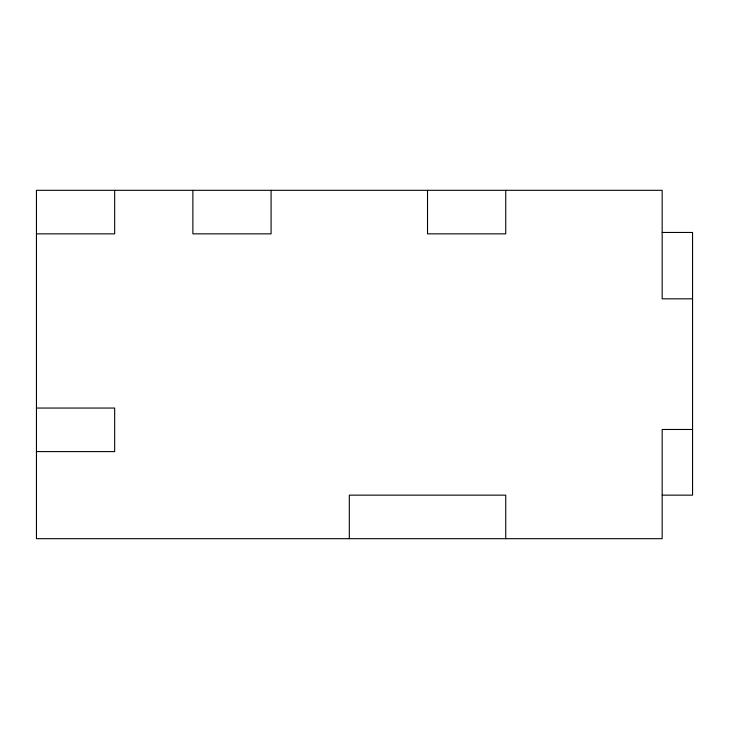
<?xml version="1.0" encoding="UTF-8"?>
<svg xmlns="http://www.w3.org/2000/svg" width="729" height="729" viewBox="0 0 729 729"><rect width="100%" height="100%" fill="white"/><g stroke="black" fill="none" stroke-linecap="round" stroke-linejoin="round"><path stroke-width="1.09" d="M662.169 232.46L692.55 232.46L692.55 495.146L662.169 495.146M36.45 233.854L114.663 233.854L114.663 190.315M692.55 298.826L662.169 298.826L662.169 190.315L36.45 190.315L36.45 538.685L662.169 538.685L662.169 429.472L692.55 429.472M36.45 408.049L114.663 408.049L114.663 451.597L36.45 451.597M505.735 190.315L505.735 233.854L427.522 233.854L427.522 190.315M505.735 538.685L505.735 495.146L349.309 495.146L349.309 538.685M271.097 190.315L271.097 233.854L192.875 233.854L192.875 190.315"/></g></svg>
